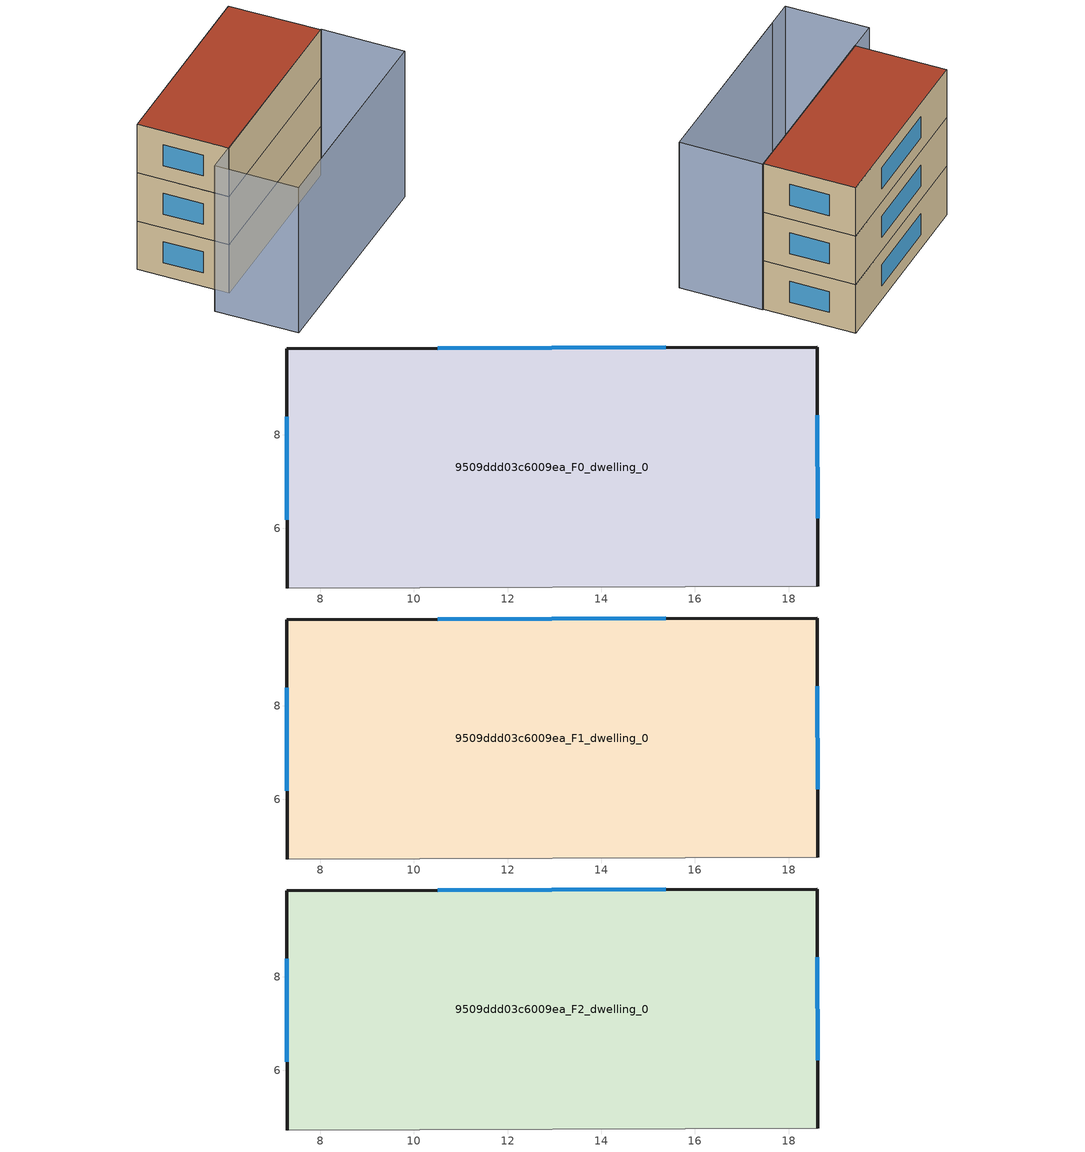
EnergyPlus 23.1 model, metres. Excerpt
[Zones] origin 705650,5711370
9509ddd03c6009ea_F0_dwelling_0
 floor ground (EU_floor_Construction): 18.61,9.88 18.63,4.76 7.29,4.73 7.28,9.84 z0
 wall outside (EU_wall_Construction): 18.63,4.76 18.61,9.88 7.28,9.84 7.29,4.73 z0:3
 wall adiabatic (EU_wall_Construction): 7.29,4.73 18.63,4.76 z0:3
 window (EU_Window_Construction): 15.38,9.87 10.51,9.85 / 18.62,6.22 18.61,8.42 / 7.28,8.38 7.29,6.19 z0.85:2.15
9509ddd03c6009ea_F1_dwelling_0
 floor to 9509ddd03c6009ea_F0_dwelling_0 (EU_floor_Construction): 18.61,9.88 18.63,4.76 7.29,4.73 7.28,9.84 z3
 wall outside (EU_wall_Construction): 18.63,4.76 18.61,9.88 7.28,9.84 7.29,4.73 z3:6
 wall adiabatic (EU_wall_Construction): 7.29,4.73 18.63,4.76 z3:6
 window (EU_Window_Construction): 15.38,9.87 10.51,9.85 / 18.62,6.22 18.61,8.42 / 7.28,8.38 7.29,6.19 z3.85:5.15
9509ddd03c6009ea_F2_dwelling_0
 floor to 9509ddd03c6009ea_F1_dwelling_0 (EU_floor_Construction): 18.61,9.88 18.63,4.76 7.29,4.73 7.28,9.84 z6
 wall outside (EU_wall_Construction): 18.63,4.76 18.61,9.88 7.28,9.84 7.29,4.73 z6:9
 wall adiabatic (EU_wall_Construction): 7.29,4.73 18.63,4.76 z6:9
 window (EU_Window_Construction): 15.38,9.87 10.51,9.85 / 18.62,6.22 18.61,8.42 / 7.28,8.38 7.29,6.19 z6.85:8.15
 roof outside (EU_roof_Construction): 18.63,4.76 18.61,9.88 7.28,9.84 7.29,4.73 z9
shading: 7.2,0.11 18.66,0.11 / 5.57,0.11 5.57,4.77 / 5.57,4.77 18.66,4.77 / 18.66,4.77 18.66,0.11 / 18.66,0.11 5.57,0.11 z0:9
[Building]
EU S2 Campaign: North Axis=0; Terrain=City; Solar Distribution=FullExterior
[Site:Location]
London: Latitude=51.5; Longitude=-0.5; Time Zone=0; Elevation=25
[SizingPeriod:WeatherFileDays]
AnnualSizingPeriod: Begin Month=1; Begin Day of Month=1; End Month=12; End Day of Month=31; Day of Week for Start Day=Monday; Use Weather File Daylight Saving Period=No; Use Weather File Rain and Snow Indicators=No
[MATERIAL]
EU_InternalMass_Material: Roughness=MediumRough; Thickness=0.1; Conductivity=1; Density=1800; Specific Heat=900; Thermal Absorptance=0.9; Solar Absorptance=0.7; Visible Absorptance=0.7
[MATERIAL:NOMASS] Roughness=MediumRough; Thermal Absorptance=0.9; Solar Absorptance=0.7; Visible Absorptance=0.7
Name | Thermal Resistance
EU_wall_NoMass | 0.71061
EU_roof_NoMass | 2.41608
EU_floor_NoMass | 1.75078
[WINDOWMATERIAL:SIMPLEGLAZINGSYSTEM]
EU_Window_SimpleGlazing: UFactor=2.64892; Solar Heat Gain Coefficient=0.76; Visible Transmittance=0.76
[CONSTRUCTION]
EU_wall_Construction: EU_wall_NoMass
EU_roof_Construction: EU_roof_NoMass
EU_floor_Construction: EU_floor_NoMass
EU_Window_Construction: EU_Window_SimpleGlazing
EU_InternalMass_Construction: EU_InternalMass_Material
[ZONE] Type=1; Multiplier=1; Ceiling Height=autocalculate; Floor Area=autocalculate; Part of Total Floor Area=Yes
Name | Volume
9509ddd03c6009ea_F0_dwelling_0 | 173.786
9509ddd03c6009ea_F1_dwelling_0; 9509ddd03c6009ea_F2_dwelling_0 | 173.785
[INTERNALMASS] Construction=EU_InternalMass_Construction; Surface Area=57.9286
Name | Zone or ZoneList
9509ddd03c6009ea_F0_dwelling_0_EU_InternalMass | 9509ddd03c6009ea_F0_dwelling_0
9509ddd03c6009ea_F1_dwelling_0_EU_InternalMass | 9509ddd03c6009ea_F1_dwelling_0
9509ddd03c6009ea_F2_dwelling_0_EU_InternalMass | 9509ddd03c6009ea_F2_dwelling_0
[OTHEREQUIPMENT] Fuel Type=Electricity; Design Level Calculation Method=Watts/Area; Power per Zone Floor Area=1; Fraction Latent=0; Fraction Radiant=0; Fraction Lost=0; Carbon Dioxide Generation Rate=0; EndUse Subcategory=EU_Step8_InternalGains
Name | Zone or ZoneList or Space or SpaceList | Schedule
EU_Step8_InternalGain_9509ddd03c6009ea_F0_dwelling_0_f000 | 9509ddd03c6009ea_F0_dwelling_0 | EU_Step8_GainSchedule_9509ddd03c6009ea_F0_dwelling_0_f000
EU_Step8_InternalGain_9509ddd03c6009ea_F1_dwelling_0_f000 | 9509ddd03c6009ea_F1_dwelling_0 | EU_Step8_GainSchedule_9509ddd03c6009ea_F1_dwelling_0_f000
EU_Step8_InternalGain_9509ddd03c6009ea_F2_dwelling_0_f000 | 9509ddd03c6009ea_F2_dwelling_0 | EU_Step8_GainSchedule_9509ddd03c6009ea_F2_dwelling_0_f000
[ZONEVENTILATION:DESIGNFLOWRATE] Schedule=EU_AlwaysOn; Design Flow Rate Calculation Method=AirChanges/Hour; Air Changes per Hour=0.496673; Ventilation Type=Natural; Fan Pressure Rise=0; Fan Total Efficiency=1; Constant Term Coefficient=1; Temperature Term Coefficient=0; Velocity Term Coefficient=0; Velocity Squared Term Coefficient=0; Minimum Indoor Temperature=-100; Maximum Indoor Temperature=100; Delta Temperature=-100; Minimum Outdoor Temperature=-100; Maximum Outdoor Temperature=100; Maximum Wind Speed=40
Name | Zone or ZoneList or Space or SpaceList
EU_ConstantAir_9509ddd03c6009ea_F0_dwelling_0 | 9509ddd03c6009ea_F0_dwelling_0
EU_ConstantAir_9509ddd03c6009ea_F1_dwelling_0 | 9509ddd03c6009ea_F1_dwelling_0
EU_ConstantAir_9509ddd03c6009ea_F2_dwelling_0 | 9509ddd03c6009ea_F2_dwelling_0
[HVACTEMPLATE:THERMOSTAT] Constant Heating Setpoint=20; Constant Cooling Setpoint=50
EU_HeatOnly_9509ddd03c6009ea_F0_dwelling_0; EU_HeatOnly_9509ddd03c6009ea_F1_dwelling_0; EU_HeatOnly_9509ddd03c6009ea_F2_dwelling_0
[HVACTEMPLATE:ZONE:IDEALLOADSAIRSYSTEM] System Availability Schedule=EU_AlwaysOn; Maximum Heating Supply Air Temperature=50; Minimum Cooling Supply Air Temperature=13; Maximum Heating Supply Air Humidity Ratio=0.0156; Minimum Cooling Supply Air Humidity Ratio=0.0077; Heating Limit=NoLimit; Cooling Limit=NoLimit; Heating Availability Schedule=EU_AlwaysOn; Cooling Availability Schedule=EU_CoolingOff; Dehumidification Control Type=ConstantSensibleHeatRatio; Cooling Sensible Heat Ratio=0.7; Dehumidification Setpoint=60; Humidification Control Type=None; Humidification Setpoint=30; Outdoor Air Method=None; Outdoor Air Flow Rate per Person=0.00944; Outdoor Air Flow Rate per Zone Floor Area=0; Outdoor Air Flow Rate per Zone=0; Demand Controlled Ventilation Type=None; Outdoor Air Economizer Type=NoEconomizer; Heat Recovery Type=None; Sensible Heat Recovery Effectiveness=0.7; Latent Heat Recovery Effectiveness=0.65
Name | Template Thermostat
9509ddd03c6009ea_F0_dwelling_0 | EU_HeatOnly_9509ddd03c6009ea_F0_dwelling_0
9509ddd03c6009ea_F1_dwelling_0 | EU_HeatOnly_9509ddd03c6009ea_F1_dwelling_0
9509ddd03c6009ea_F2_dwelling_0 | EU_HeatOnly_9509ddd03c6009ea_F2_dwelling_0
[SIZING:ZONE] Zone Cooling Design Supply Air Temperature Input Method=SupplyAirTemperature; Zone Cooling Design Supply Air Temperature=13; Zone Heating Design Supply Air Temperature Input Method=SupplyAirTemperature; Zone Heating Design Supply Air Temperature=50; Zone Cooling Design Supply Air Humidity Ratio=0.008; Zone Heating Design Supply Air Humidity Ratio=0.008; Cooling Design Air Flow Method=DesignDay; Cooling Design Air Flow Rate=0; Cooling Minimum Air Flow per Zone Floor Area=0.000762; Cooling Minimum Air Flow=0; Cooling Minimum Air Flow Fraction=0.2; Heating Design Air Flow Method=DesignDay; Heating Design Air Flow Rate=0; Heating Maximum Air Flow per Zone Floor Area=0.002032; Heating Maximum Air Flow=0.141576; Heating Maximum Air Flow Fraction=0.3; Account for Dedicated Outdoor Air System=No; Dedicated Outdoor Air System Control Strategy=NeutralSupplyAir; Dedicated Outdoor Air Low Setpoint Temperature for Design=autosize; Dedicated Outdoor Air High Setpoint Temperature for Design=autosize; Zone Load Sizing Method=Sensible Load Only No Latent Load; Zone Latent Cooling Design Supply Air Humidity Ratio Input Method=HumidityRatioDifference; Zone Cooling Design Supply Air Humidity Ratio Difference=0.005; Zone Latent Heating Design Supply Air Humidity Ratio Input Method=HumidityRatioDifference; Zone Humidification Design Supply Air Humidity Ratio Difference=0.005
9509ddd03c6009ea_F0_dwelling_0; 9509ddd03c6009ea_F1_dwelling_0; 9509ddd03c6009ea_F2_dwelling_0
[SCHEDULE:CONSTANT]
Name | Hourly Value
EU_AlwaysOn | 1
EU_CoolingOff | 0
[SCHEDULE:FILE] Column Number=1; Rows to Skip at Top=0; Number of Hours of Data=8760; Column Separator=Comma; Interpolate to Timestep=No; Minutes per Item=60; Adjust Schedule for Daylight Savings=Yes
Name | File
EU_Step8_GainSchedule_9509ddd03c6009ea_F0_dwelling_0_f000 | ../../schedules/9509ddd03c6009ea/9509ddd03c6009ea_F0_dwelling_0_f000_gain.csv
EU_Step8_GainSchedule_9509ddd03c6009ea_F1_dwelling_0_f000 | ../../schedules/9509ddd03c6009ea/9509ddd03c6009ea_F1_dwelling_0_f000_gain.csv
EU_Step8_GainSchedule_9509ddd03c6009ea_F2_dwelling_0_f000 | ../../schedules/9509ddd03c6009ea/9509ddd03c6009ea_F2_dwelling_0_f000_gain.csv
